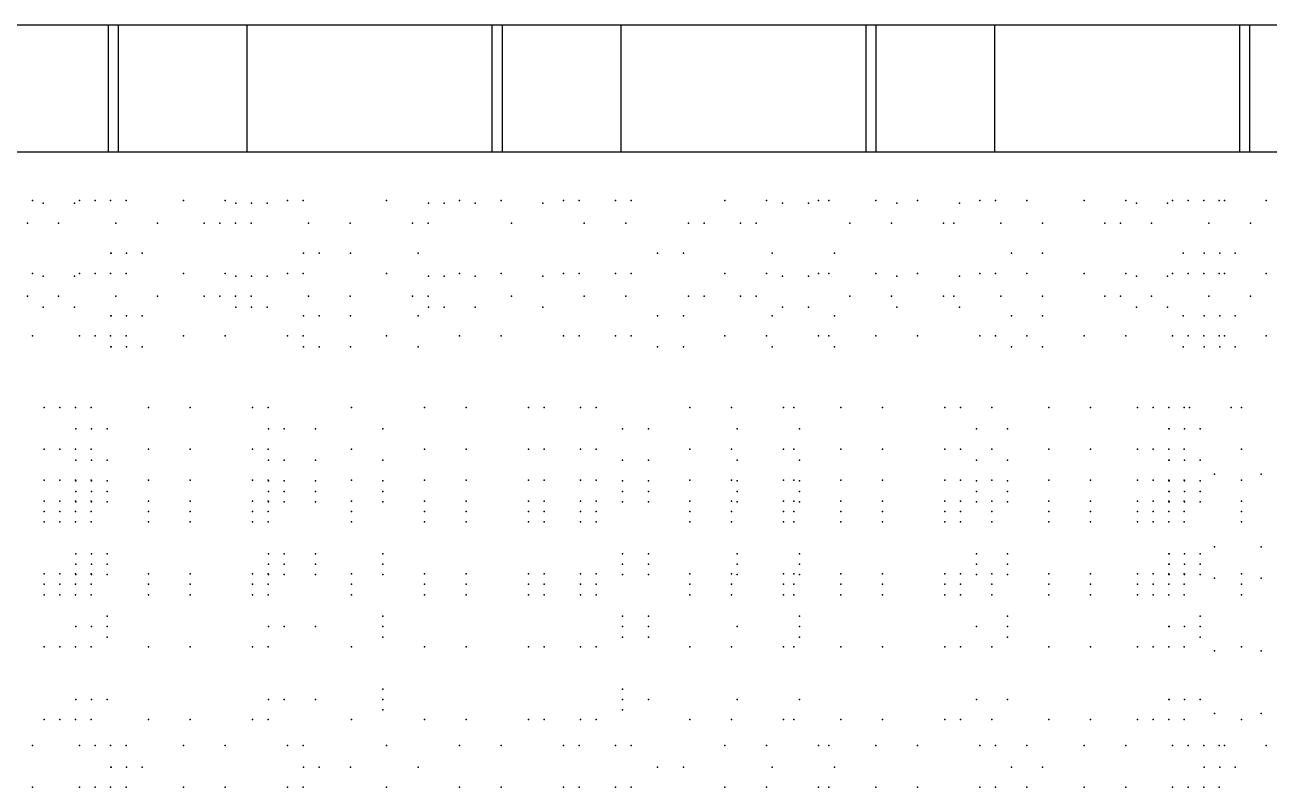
# Model space of a CAD drawing. Header units: metres. Extents: x 25391 to 25818, y 51852 to 52034.
# Drawn here: x 25452.866 to 25453.1271, y 51884.2661 to 51884.4259 of the extents above; entities that cross this region are included whole.
import ezdxf

# ---------------------------------------------------------------- set-up
doc = ezdxf.new("R2010")
doc.units = ezdxf.units.M
doc.header["$MEASUREMENT"] = 0
doc.layers.add('MCH', color=7, linetype='Continuous')

msp = doc.modelspace()

# ---------------------------------------------------------------- linework, layer by layer
at = {"layer": 'MCH'}
for p, q in [((25452.59256, 51884.42593), (25453.24123, 51884.42593)), ((25452.88348, 51884.42593), (25452.88348, 51884.39932)), ((25452.88559, 51884.42593), (25452.88559, 51884.39932)), ((25452.88559, 51884.42593), (25452.88559, 51884.39932)), ((25452.91262, 51884.42593), (25452.91262, 51884.39932)), ((25452.91262, 51884.42593), (25452.91262, 51884.39932)), ((25452.91262, 51884.42593), (25452.91262, 51884.39932)), ((25452.91262, 51884.42593), (25452.91262, 51884.39932)), ((25452.96402, 51884.42593), (25452.96402, 51884.39932)), ((25452.96402, 51884.42593), (25452.96402, 51884.39932)), ((25452.96614, 51884.42593), (25452.96614, 51884.39932)), ((25452.96614, 51884.42593), (25452.96614, 51884.39932)), ((25452.99105, 51884.42593), (25452.99105, 51884.39932)), ((25452.99105, 51884.42593), (25452.99105, 51884.39932)), ((25452.99105, 51884.42593), (25452.99105, 51884.39932)), ((25452.99105, 51884.42593), (25452.99105, 51884.39932)), ((25453.04245, 51884.42593), (25453.04245, 51884.39932)), ((25453.04245, 51884.42593), (25453.04245, 51884.39932)), ((25453.04456, 51884.42593), (25453.04456, 51884.39932)), ((25453.04456, 51884.42593), (25453.04456, 51884.39932)), ((25453.06948, 51884.42593), (25453.06948, 51884.39932)), ((25453.06948, 51884.42593), (25453.06948, 51884.39932)), ((25453.06948, 51884.42593), (25453.06948, 51884.39932)), ((25453.06948, 51884.42593), (25453.06948, 51884.39932)), ((25453.12088, 51884.42593), (25453.12088, 51884.39932)), ((25453.12299, 51884.42593), (25453.12299, 51884.39932)), ((25453.12299, 51884.42593), (25453.12299, 51884.39932)), ((25453.12299, 51884.42593), (25453.12299, 51884.39932)), ((25452.59256, 51884.39932), (25453.23095, 51884.39932)), ((25452.61877, 51884.39932), (25453.24123, 51884.39932))]:
    msp.add_line(p, q, dxfattribs=at)
for p in [(25452.86763, 51884.3891), (25452.86987, 51884.38853), (25452.87642, 51884.38853), (25452.87745, 51884.3891), (25452.88073, 51884.3891), (25452.88074, 51884.3891), (25452.88401, 51884.3891), (25452.88728, 51884.3891), (25452.8993, 51884.3891), (25452.90804, 51884.3891), (25452.91029, 51884.38853), (25452.91029, 51884.38853), (25452.91356, 51884.38853), (25452.91683, 51884.38853), (25452.92114, 51884.3891), (25452.92443, 51884.3891), (25452.9419, 51884.3891), (25452.95071, 51884.38853), (25452.95398, 51884.38853), (25452.95719, 51884.3891), (25452.96053, 51884.38853), (25452.96594, 51884.3891), (25452.97473, 51884.38853), (25452.97903, 51884.3891), (25452.98232, 51884.3891), (25452.98995, 51884.3891), (25452.99324, 51884.3891), (25453.0129, 51884.3891), (25453.02164, 51884.3891), (25453.02497, 51884.38853), (25453.03043, 51884.38853), (25453.03256, 51884.3891), (25453.03474, 51884.3891), (25453.04457, 51884.3891), (25453.04901, 51884.38853), (25453.05332, 51884.3891), (25453.06211, 51884.38853), (25453.06642, 51884.3891), (25453.0697, 51884.3891), (25453.07625, 51884.3891), (25453.08827, 51884.3891), (25453.09701, 51884.3891), (25453.09925, 51884.38853), (25453.1058, 51884.38853), (25453.10683, 51884.3891), (25453.11011, 51884.3891), (25453.11012, 51884.3891), (25453.11339, 51884.3891), (25453.11666, 51884.3891), (25453.11775, 51884.3891), (25453.1265, 51884.3891), (25452.86653, 51884.38432), (25452.87308, 51884.38432), (25452.88509, 51884.38432), (25452.89384, 51884.38432), (25452.90366, 51884.38432), (25452.90693, 51884.38432), (25452.90694, 51884.38432), (25452.91022, 51884.38432), (25452.91349, 51884.38432), (25452.92551, 51884.38432), (25452.93425, 51884.38432), (25452.94735, 51884.38432), (25452.95063, 51884.38432), (25452.96811, 51884.38432), (25452.9834, 51884.38432), (25452.99215, 51884.38432), (25453.00524, 51884.38432), (25453.00853, 51884.38432), (25453.01616, 51884.38432), (25453.01944, 51884.38432), (25453.03911, 51884.38432), (25453.04785, 51884.38432), (25453.05877, 51884.38432), (25453.06095, 51884.38432), (25453.07078, 51884.38432), (25453.07953, 51884.38432), (25453.09262, 51884.38432), (25453.09591, 51884.38432), (25453.10246, 51884.38432), (25453.11447, 51884.38432), (25453.12322, 51884.38432), (25452.88408, 51884.37804), (25452.88409, 51884.37804), (25452.88736, 51884.37804), (25452.89063, 51884.37804), (25452.9245, 51884.37804), (25452.92777, 51884.37804), (25452.93433, 51884.37804), (25452.94852, 51884.37804), (25452.99876, 51884.37804), (25453.00423, 51884.37804), (25453.02281, 51884.37804), (25453.0359, 51884.37804), (25453.07304, 51884.37804), (25453.07959, 51884.37804), (25453.10908, 51884.37804), (25453.11346, 51884.37804), (25453.11347, 51884.37804), (25453.11674, 51884.37804), (25453.12, 51884.37804), (25452.86763, 51884.37383), (25452.86987, 51884.37325), (25452.87642, 51884.37325), (25452.87745, 51884.37383), (25452.88073, 51884.37383), (25452.88074, 51884.37383), (25452.88401, 51884.37383), (25452.88728, 51884.37383), (25452.8993, 51884.37383), (25452.90804, 51884.37383), (25452.91029, 51884.37325), (25452.91029, 51884.37325), (25452.91356, 51884.37325), (25452.91683, 51884.37325), (25452.92114, 51884.37383), (25452.92443, 51884.37383), (25452.9419, 51884.37383), (25452.95071, 51884.37325), (25452.95398, 51884.37325), (25452.95719, 51884.37383), (25452.96053, 51884.37325), (25452.96594, 51884.37383), (25452.97473, 51884.37325), (25452.97903, 51884.37383), (25452.98232, 51884.37383), (25452.98995, 51884.37383), (25452.99324, 51884.37383), (25453.0129, 51884.37383), (25453.02164, 51884.37383), (25453.02497, 51884.37325), (25453.03043, 51884.37325), (25453.03256, 51884.37383), (25453.03474, 51884.37383), (25453.04457, 51884.37383), (25453.04901, 51884.37325), (25453.05332, 51884.37383), (25453.06211, 51884.37325), (25453.06642, 51884.37383), (25453.0697, 51884.37383), (25453.07625, 51884.37383), (25453.08827, 51884.37383), (25453.09701, 51884.37383), (25453.09925, 51884.37325), (25453.1058, 51884.37325), (25453.10683, 51884.37383), (25453.11011, 51884.37383), (25453.11012, 51884.37383), (25453.11339, 51884.37383), (25453.11666, 51884.37383), (25453.11775, 51884.37383), (25453.1265, 51884.37383), (25452.86653, 51884.36904), (25452.87308, 51884.36904), (25452.88509, 51884.36904), (25452.89384, 51884.36904), (25452.90366, 51884.36904), (25452.90693, 51884.36904), (25452.90694, 51884.36904), (25452.91022, 51884.36904), (25452.91349, 51884.36904), (25452.92551, 51884.36904), (25452.93425, 51884.36904), (25452.94735, 51884.36904), (25452.95063, 51884.36904), (25452.96811, 51884.36904), (25452.9834, 51884.36904), (25452.99215, 51884.36904), (25453.00524, 51884.36904), (25453.00853, 51884.36904), (25453.01616, 51884.36904), (25453.01944, 51884.36904), (25453.03911, 51884.36904), (25453.04785, 51884.36904), (25453.05877, 51884.36904), (25453.06095, 51884.36904), (25453.07078, 51884.36904), (25453.07953, 51884.36904), (25453.09262, 51884.36904), (25453.09591, 51884.36904), (25453.10246, 51884.36904), (25453.11447, 51884.36904), (25453.12322, 51884.36904), (25452.86987, 51884.36671), (25452.87642, 51884.36671), (25452.91029, 51884.36671), (25452.91029, 51884.36671), (25452.91356, 51884.36671), (25452.91683, 51884.36671), (25452.95071, 51884.36671), (25452.95398, 51884.36671), (25452.96053, 51884.36671), (25452.97473, 51884.36671), (25453.02497, 51884.36671), (25453.03043, 51884.36671), (25453.04901, 51884.36671), (25453.06211, 51884.36671), (25453.09925, 51884.36671), (25453.1058, 51884.36671), (25452.88408, 51884.36495), (25452.88409, 51884.36495), (25452.88736, 51884.36495), (25452.89063, 51884.36495), (25452.9245, 51884.36495), (25452.92777, 51884.36495), (25452.93433, 51884.36495), (25452.94852, 51884.36495), (25452.99876, 51884.36495), (25453.00423, 51884.36495), (25453.02281, 51884.36495), (25453.0359, 51884.36495), (25453.07304, 51884.36495), (25453.07959, 51884.36495), (25453.10908, 51884.36495), (25453.11346, 51884.36495), (25453.11347, 51884.36495), (25453.11674, 51884.36495), (25453.12, 51884.36495), (25452.86763, 51884.36073), (25452.87745, 51884.36073), (25452.88073, 51884.36073), (25452.88074, 51884.36073), (25452.88401, 51884.36073), (25452.88408, 51884.3584), (25452.88409, 51884.3584), (25452.88728, 51884.36073), (25452.88736, 51884.3584), (25452.89063, 51884.3584), (25452.8993, 51884.36073), (25452.90804, 51884.36073), (25452.92114, 51884.36073), (25452.92443, 51884.36073), (25452.9245, 51884.3584), (25452.92777, 51884.3584), (25452.93433, 51884.3584), (25452.9419, 51884.36073), (25452.94852, 51884.3584), (25452.95719, 51884.36073), (25452.96594, 51884.36073), (25452.97903, 51884.36073), (25452.98232, 51884.36073), (25452.98995, 51884.36073), (25452.99324, 51884.36073), (25452.99876, 51884.3584), (25453.00423, 51884.3584), (25453.0129, 51884.36073), (25453.02164, 51884.36073), (25453.02281, 51884.3584), (25453.03256, 51884.36073), (25453.03474, 51884.36073), (25453.0359, 51884.3584), (25453.04457, 51884.36073), (25453.05332, 51884.36073), (25453.06642, 51884.36073), (25453.0697, 51884.36073), (25453.07304, 51884.3584), (25453.07625, 51884.36073), (25453.07959, 51884.3584), (25453.08827, 51884.36073), (25453.09701, 51884.36073), (25453.10683, 51884.36073), (25453.10908, 51884.3584), (25453.11011, 51884.36073), (25453.11012, 51884.36073), (25453.11339, 51884.36073), (25453.11346, 51884.3584), (25453.11347, 51884.3584), (25453.11666, 51884.36073), (25453.11674, 51884.3584), (25453.11775, 51884.36073), (25453.12, 51884.3584), (25453.1265, 51884.36073), (25452.87009, 51884.34571), (25452.87337, 51884.34571), (25452.87338, 51884.34571), (25452.87666, 51884.34571), (25452.87993, 51884.34571), (25452.89194, 51884.34571), (25452.90069, 51884.34571), (25452.91378, 51884.34571), (25452.91707, 51884.34571), (25452.93454, 51884.34571), (25452.94984, 51884.34571), (25452.95858, 51884.34571), (25452.97168, 51884.34571), (25452.97496, 51884.34571), (25452.98259, 51884.34571), (25452.98588, 51884.34571), (25453.00554, 51884.34571), (25453.01429, 51884.34571), (25453.0252, 51884.34571), (25453.02738, 51884.34571), (25453.03722, 51884.34571), (25453.04596, 51884.34571), (25453.05906, 51884.34571), (25453.06235, 51884.34571), (25453.06889, 51884.34571), (25453.08091, 51884.34571), (25453.08965, 51884.34571), (25453.09947, 51884.34571), (25453.10275, 51884.34571), (25453.10276, 51884.34571), (25453.10604, 51884.34571), (25453.10931, 51884.34571), (25453.1104, 51884.34571), (25453.11914, 51884.34571), (25453.12132, 51884.34571), (25452.87672, 51884.34119), (25452.87673, 51884.34119), (25452.88, 51884.34119), (25452.88327, 51884.34119), (25452.91714, 51884.34119), (25452.92041, 51884.34119), (25452.92697, 51884.34119), (25452.94116, 51884.34119), (25452.9914, 51884.34119), (25452.99687, 51884.34119), (25453.01545, 51884.34119), (25453.02855, 51884.34119), (25453.06569, 51884.34119), (25453.07224, 51884.34119), (25453.1061, 51884.34119), (25453.10611, 51884.34119), (25453.10938, 51884.34119), (25453.11265, 51884.34119), (25452.87009, 51884.33698), (25452.87337, 51884.33698), (25452.87338, 51884.33698), (25452.87666, 51884.33698), (25452.87993, 51884.33698), (25452.89194, 51884.33698), (25452.90069, 51884.33698), (25452.91378, 51884.33698), (25452.91707, 51884.33698), (25452.93454, 51884.33698), (25452.94984, 51884.33698), (25452.95858, 51884.33698), (25452.97168, 51884.33698), (25452.97496, 51884.33698), (25452.98259, 51884.33698), (25452.98588, 51884.33698), (25453.00554, 51884.33698), (25453.01429, 51884.33698), (25453.0252, 51884.33698), (25453.02738, 51884.33698), (25453.03722, 51884.33698), (25453.04596, 51884.33698), (25453.05906, 51884.33698), (25453.06235, 51884.33698), (25453.06889, 51884.33698), (25453.08091, 51884.33698), (25453.08965, 51884.33698), (25453.09947, 51884.33698), (25453.10275, 51884.33698), (25453.10276, 51884.33698), (25453.10604, 51884.33698), (25453.10931, 51884.33698), (25453.12132, 51884.33698), (25452.87672, 51884.33465), (25452.87673, 51884.33465), (25452.88, 51884.33465), (25452.88327, 51884.33465), (25452.91714, 51884.33465), (25452.92041, 51884.33465), (25452.92697, 51884.33465), (25452.94116, 51884.33465), (25452.9914, 51884.33465), (25452.99687, 51884.33465), (25453.01545, 51884.33465), (25453.02855, 51884.33465), (25453.06569, 51884.33465), (25453.07224, 51884.33465), (25453.1061, 51884.33465), (25453.10611, 51884.33465), (25453.10938, 51884.33465), (25453.11265, 51884.33465), (25452.87009, 51884.33044), (25452.87337, 51884.33044), (25452.87338, 51884.33044), (25452.87666, 51884.33044), (25452.87672, 51884.33029), (25452.87673, 51884.33029), (25452.87993, 51884.33044), (25452.88, 51884.33029), (25452.88327, 51884.33029), (25452.89194, 51884.33044), (25452.90069, 51884.33044), (25452.91378, 51884.33044), (25452.91707, 51884.33044), (25452.91714, 51884.33029), (25452.92041, 51884.33029), (25452.92697, 51884.33029), (25452.93454, 51884.33044), (25452.94116, 51884.33029), (25452.94984, 51884.33044), (25452.95858, 51884.33044), (25452.97168, 51884.33044), (25452.97496, 51884.33044), (25452.98259, 51884.33044), (25452.98588, 51884.33044), (25452.9914, 51884.33029), (25452.99687, 51884.33029), (25453.00554, 51884.33044), (25453.01429, 51884.33044), (25453.01545, 51884.33029), (25453.0252, 51884.33044), (25453.02738, 51884.33044), (25453.02855, 51884.33029), (25453.03722, 51884.33044), (25453.04596, 51884.33044), (25453.05906, 51884.33044), (25453.06235, 51884.33044), (25453.06569, 51884.33029), (25453.06889, 51884.33044), (25453.07224, 51884.33029), (25453.08091, 51884.33044), (25453.08965, 51884.33044), (25453.09947, 51884.33044), (25453.10275, 51884.33044), (25453.10276, 51884.33044), (25453.10604, 51884.33044), (25453.1061, 51884.33029), (25453.10611, 51884.33029), (25453.10931, 51884.33044), (25453.10938, 51884.33029), (25453.11265, 51884.33029), (25453.11565, 51884.33174), (25453.12132, 51884.33044), (25453.12547, 51884.33174), (25452.87672, 51884.32811), (25452.87673, 51884.32811), (25452.88, 51884.32811), (25452.88327, 51884.32811), (25452.91714, 51884.32811), (25452.92041, 51884.32811), (25452.92697, 51884.32811), (25452.94116, 51884.32811), (25452.9914, 51884.32811), (25452.99687, 51884.32811), (25453.01545, 51884.32811), (25453.02855, 51884.32811), (25453.06569, 51884.32811), (25453.07224, 51884.32811), (25453.1061, 51884.32811), (25453.10611, 51884.32811), (25453.10938, 51884.32811), (25453.11265, 51884.32811), (25452.87009, 51884.32607), (25452.87337, 51884.32607), (25452.87338, 51884.32607), (25452.87666, 51884.32607), (25452.87672, 51884.32593), (25452.87673, 51884.32593), (25452.87993, 51884.32607), (25452.88, 51884.32593), (25452.88327, 51884.32593), (25452.89194, 51884.32607), (25452.90069, 51884.32607), (25452.91378, 51884.32607), (25452.91707, 51884.32607), (25452.91714, 51884.32593), (25452.92041, 51884.32593), (25452.92697, 51884.32593), (25452.93454, 51884.32607), (25452.94116, 51884.32593), (25452.94984, 51884.32607), (25452.95858, 51884.32607), (25452.97168, 51884.32607), (25452.97496, 51884.32607), (25452.98259, 51884.32607), (25452.98588, 51884.32607), (25452.9914, 51884.32593), (25452.99687, 51884.32593), (25453.00554, 51884.32607), (25453.01429, 51884.32607), (25453.01545, 51884.32593), (25453.0252, 51884.32607), (25453.02738, 51884.32607), (25453.02855, 51884.32593), (25453.03722, 51884.32607), (25453.04596, 51884.32607), (25453.05906, 51884.32607), (25453.06235, 51884.32607), (25453.06569, 51884.32593), (25453.06889, 51884.32607), (25453.07224, 51884.32593), (25453.08091, 51884.32607), (25453.08965, 51884.32607), (25453.09947, 51884.32607), (25453.10275, 51884.32607), (25453.10276, 51884.32607), (25453.10604, 51884.32607), (25453.1061, 51884.32593), (25453.10611, 51884.32593), (25453.10931, 51884.32607), (25453.10938, 51884.32593), (25453.11265, 51884.32593), (25453.12132, 51884.32607), (25452.87009, 51884.32389), (25452.87337, 51884.32389), (25452.87338, 51884.32389), (25452.87666, 51884.32389), (25452.87993, 51884.32389), (25452.89194, 51884.32389), (25452.90069, 51884.32389), (25452.91378, 51884.32389), (25452.91707, 51884.32389), (25452.93454, 51884.32389), (25452.94984, 51884.32389), (25452.95858, 51884.32389), (25452.97168, 51884.32389), (25452.97496, 51884.32389), (25452.98259, 51884.32389), (25452.98588, 51884.32389), (25453.00554, 51884.32389), (25453.01429, 51884.32389), (25453.0252, 51884.32389), (25453.02738, 51884.32389), (25453.03722, 51884.32389), (25453.04596, 51884.32389), (25453.05906, 51884.32389), (25453.06235, 51884.32389), (25453.06889, 51884.32389), (25453.08091, 51884.32389), (25453.08965, 51884.32389), (25453.09947, 51884.32389), (25453.10275, 51884.32389), (25453.10276, 51884.32389), (25453.10604, 51884.32389), (25453.10931, 51884.32389), (25453.12132, 51884.32389), (25452.87009, 51884.32171), (25452.87337, 51884.32171), (25452.87338, 51884.32171), (25452.87666, 51884.32171), (25452.87993, 51884.32171), (25452.89194, 51884.32171), (25452.90069, 51884.32171), (25452.91378, 51884.32171), (25452.91707, 51884.32171), (25452.93454, 51884.32171), (25452.94984, 51884.32171), (25452.95858, 51884.32171), (25452.97168, 51884.32171), (25452.97496, 51884.32171), (25452.98259, 51884.32171), (25452.98588, 51884.32171), (25453.00554, 51884.32171), (25453.01429, 51884.32171), (25453.0252, 51884.32171), (25453.02738, 51884.32171), (25453.03722, 51884.32171), (25453.04596, 51884.32171), (25453.05906, 51884.32171), (25453.06235, 51884.32171), (25453.06889, 51884.32171), (25453.08091, 51884.32171), (25453.08965, 51884.32171), (25453.09947, 51884.32171), (25453.10275, 51884.32171), (25453.10276, 51884.32171), (25453.10604, 51884.32171), (25453.10931, 51884.32171), (25453.12132, 51884.32171), (25452.87672, 51884.31501), (25452.87673, 51884.31501), (25452.88, 51884.31501), (25452.88327, 51884.31501), (25452.91714, 51884.31501), (25452.92041, 51884.31501), (25452.92697, 51884.31501), (25452.94116, 51884.31501), (25452.9914, 51884.31501), (25452.99687, 51884.31501), (25453.01545, 51884.31501), (25453.02855, 51884.31501), (25453.06569, 51884.31501), (25453.07224, 51884.31501), (25453.1061, 51884.31501), (25453.10611, 51884.31501), (25453.10938, 51884.31501), (25453.11265, 51884.31501), (25453.11565, 51884.31647), (25453.12547, 51884.31647), (25452.87672, 51884.31283), (25452.87673, 51884.31283), (25452.88, 51884.31283), (25452.88327, 51884.31283), (25452.91714, 51884.31283), (25452.92041, 51884.31283), (25452.92697, 51884.31283), (25452.94116, 51884.31283), (25452.9914, 51884.31283), (25452.99687, 51884.31283), (25453.01545, 51884.31283), (25453.02855, 51884.31283), (25453.06569, 51884.31283), (25453.07224, 51884.31283), (25453.1061, 51884.31283), (25453.10611, 51884.31283), (25453.10938, 51884.31283), (25453.11265, 51884.31283), (25452.87009, 51884.3108), (25452.87337, 51884.3108), (25452.87338, 51884.3108), (25452.87666, 51884.3108), (25452.87672, 51884.31065), (25452.87673, 51884.31065), (25452.87993, 51884.3108), (25452.88, 51884.31065), (25452.88327, 51884.31065), (25452.89194, 51884.3108), (25452.90069, 51884.3108), (25452.91378, 51884.3108), (25452.91707, 51884.3108), (25452.91714, 51884.31065), (25452.92041, 51884.31065), (25452.92697, 51884.31065), (25452.93454, 51884.3108), (25452.94116, 51884.31065), (25452.94984, 51884.3108), (25452.95858, 51884.3108), (25452.97168, 51884.3108), (25452.97496, 51884.3108), (25452.98259, 51884.3108), (25452.98588, 51884.3108), (25452.9914, 51884.31065), (25452.99687, 51884.31065), (25453.00554, 51884.3108), (25453.01429, 51884.3108), (25453.01545, 51884.31065), (25453.0252, 51884.3108), (25453.02738, 51884.3108), (25453.02855, 51884.31065), (25453.03722, 51884.3108), (25453.04596, 51884.3108), (25453.05906, 51884.3108), (25453.06235, 51884.3108), (25453.06569, 51884.31065), (25453.06889, 51884.3108), (25453.07224, 51884.31065), (25453.08091, 51884.3108), (25453.08965, 51884.3108), (25453.09947, 51884.3108), (25453.10275, 51884.3108), (25453.10276, 51884.3108), (25453.10604, 51884.3108), (25453.1061, 51884.31065), (25453.10611, 51884.31065), (25453.10931, 51884.3108), (25453.10938, 51884.31065), (25453.11265, 51884.31065), (25453.11565, 51884.30992), (25453.12132, 51884.3108), (25453.12547, 51884.30992), (25452.87009, 51884.30862), (25452.87009, 51884.30644), (25452.87337, 51884.30862), (25452.87337, 51884.30644), (25452.87338, 51884.30862), (25452.87338, 51884.30644), (25452.87666, 51884.30862), (25452.87666, 51884.30644), (25452.87993, 51884.30862), (25452.87993, 51884.30644), (25452.89194, 51884.30862), (25452.89194, 51884.30644), (25452.90069, 51884.30862), (25452.90069, 51884.30644), (25452.91378, 51884.30862), (25452.91378, 51884.30644), (25452.91707, 51884.30862), (25452.91707, 51884.30644), (25452.93454, 51884.30862), (25452.93454, 51884.30644), (25452.94984, 51884.30862), (25452.94984, 51884.30644), (25452.95858, 51884.30862), (25452.95858, 51884.30644), (25452.97168, 51884.30862), (25452.97168, 51884.30644), (25452.97496, 51884.30862), (25452.97496, 51884.30644), (25452.98259, 51884.30862), (25452.98259, 51884.30644), (25452.98588, 51884.30862), (25452.98588, 51884.30644), (25453.00554, 51884.30862), (25453.00554, 51884.30644), (25453.01429, 51884.30862), (25453.01429, 51884.30644), (25453.0252, 51884.30862), (25453.0252, 51884.30644), (25453.02738, 51884.30862), (25453.02738, 51884.30644), (25453.03722, 51884.30862), (25453.03722, 51884.30644), (25453.04596, 51884.30862), (25453.04596, 51884.30644), (25453.05906, 51884.30862), (25453.05906, 51884.30644), (25453.06235, 51884.30862), (25453.06235, 51884.30644), (25453.06889, 51884.30862), (25453.06889, 51884.30644), (25453.08091, 51884.30862), (25453.08091, 51884.30644), (25453.08965, 51884.30862), (25453.08965, 51884.30644), (25453.09947, 51884.30862), (25453.09947, 51884.30644), (25453.10275, 51884.30862), (25453.10275, 51884.30644), (25453.10276, 51884.30862), (25453.10276, 51884.30644), (25453.10604, 51884.30862), (25453.10604, 51884.30644), (25453.10931, 51884.30862), (25453.10931, 51884.30644), (25453.12132, 51884.30862), (25453.12132, 51884.30644), (25452.88327, 51884.30192), (25452.94116, 51884.30192), (25452.9914, 51884.30192), (25452.99687, 51884.30192), (25453.02855, 51884.30192), (25453.07224, 51884.30192), (25453.11265, 51884.30192), (25452.87672, 51884.29974), (25452.87673, 51884.29974), (25452.88, 51884.29974), (25452.88327, 51884.29974), (25452.91714, 51884.29974), (25452.92041, 51884.29974), (25452.92697, 51884.29974), (25452.94116, 51884.29974), (25452.9914, 51884.29974), (25452.99687, 51884.29974), (25453.01545, 51884.29974), (25453.02855, 51884.29974), (25453.06569, 51884.29974), (25453.07224, 51884.29974), (25453.1061, 51884.29974), (25453.10611, 51884.29974), (25453.10938, 51884.29974), (25453.11265, 51884.29974), (25452.88327, 51884.29756), (25452.94116, 51884.29756), (25452.9914, 51884.29756), (25452.99687, 51884.29756), (25453.02855, 51884.29756), (25453.07224, 51884.29756), (25453.11265, 51884.29756), (25452.87009, 51884.29553), (25452.87337, 51884.29553), (25452.87338, 51884.29553), (25452.87666, 51884.29553), (25452.87993, 51884.29553), (25452.89194, 51884.29553), (25452.90069, 51884.29553), (25452.91378, 51884.29553), (25452.91707, 51884.29553), (25452.93454, 51884.29553), (25452.94984, 51884.29553), (25452.95858, 51884.29553), (25452.97168, 51884.29553), (25452.97496, 51884.29553), (25452.98259, 51884.29553), (25452.98588, 51884.29553), (25453.00554, 51884.29553), (25453.01429, 51884.29553), (25453.0252, 51884.29553), (25453.02738, 51884.29553), (25453.03722, 51884.29553), (25453.04596, 51884.29553), (25453.05906, 51884.29553), (25453.06235, 51884.29553), (25453.06889, 51884.29553), (25453.08091, 51884.29553), (25453.08965, 51884.29553), (25453.09947, 51884.29553), (25453.10275, 51884.29553), (25453.10276, 51884.29553), (25453.10604, 51884.29553), (25453.10931, 51884.29553), (25453.11565, 51884.29465), (25453.12132, 51884.29553), (25453.12547, 51884.29465), (25452.94116, 51884.28664), (25452.9914, 51884.28664), (25452.87672, 51884.28446), (25452.87673, 51884.28446), (25452.88, 51884.28446), (25452.88327, 51884.28446), (25452.91714, 51884.28446), (25452.92041, 51884.28446), (25452.92697, 51884.28446), (25452.94116, 51884.28446), (25452.9914, 51884.28446), (25452.99687, 51884.28446), (25453.01545, 51884.28446), (25453.02855, 51884.28446), (25453.06569, 51884.28446), (25453.07224, 51884.28446), (25453.1061, 51884.28446), (25453.10611, 51884.28446), (25453.10938, 51884.28446), (25453.11265, 51884.28446), (25452.87009, 51884.28025), (25452.87337, 51884.28025), (25452.87338, 51884.28025), (25452.87666, 51884.28025), (25452.87993, 51884.28025), (25452.89194, 51884.28025), (25452.90069, 51884.28025), (25452.91378, 51884.28025), (25452.91707, 51884.28025), (25452.93454, 51884.28025), (25452.94116, 51884.28228), (25452.94984, 51884.28025), (25452.95858, 51884.28025), (25452.97168, 51884.28025), (25452.97496, 51884.28025), (25452.98259, 51884.28025), (25452.98588, 51884.28025), (25452.9914, 51884.28228), (25453.00554, 51884.28025), (25453.01429, 51884.28025), (25453.0252, 51884.28025), (25453.02738, 51884.28025), (25453.03722, 51884.28025), (25453.04596, 51884.28025), (25453.05906, 51884.28025), (25453.06235, 51884.28025), (25453.06889, 51884.28025), (25453.08091, 51884.28025), (25453.08965, 51884.28025), (25453.09947, 51884.28025), (25453.10275, 51884.28025), (25453.10276, 51884.28025), (25453.10604, 51884.28025), (25453.10931, 51884.28025), (25453.11565, 51884.28155), (25453.12132, 51884.28025), (25453.12547, 51884.28155), (25452.86763, 51884.27482), (25452.87745, 51884.27482), (25452.88073, 51884.27482), (25452.88074, 51884.27482), (25452.88401, 51884.27482), (25452.88728, 51884.27482), (25452.8993, 51884.27482), (25452.90804, 51884.27482), (25452.92114, 51884.27482), (25452.92443, 51884.27482), (25452.9419, 51884.27482), (25452.95719, 51884.27482), (25452.96594, 51884.27482), (25452.97903, 51884.27482), (25452.98232, 51884.27482), (25452.98995, 51884.27482), (25452.99324, 51884.27482), (25453.0129, 51884.27482), (25453.02164, 51884.27482), (25453.03256, 51884.27482), (25453.03474, 51884.27482), (25453.04457, 51884.27482), (25453.05332, 51884.27482), (25453.06642, 51884.27482), (25453.0697, 51884.27482), (25453.07625, 51884.27482), (25453.08827, 51884.27482), (25453.09701, 51884.27482), (25453.10683, 51884.27482), (25453.11011, 51884.27482), (25453.11012, 51884.27482), (25453.11339, 51884.27482), (25453.11666, 51884.27482), (25453.11775, 51884.27482), (25453.1265, 51884.27482), (25452.88408, 51884.2703), (25452.88409, 51884.2703), (25452.88736, 51884.2703), (25452.89063, 51884.2703), (25452.9245, 51884.2703), (25452.92777, 51884.2703), (25452.93433, 51884.2703), (25452.94852, 51884.2703), (25452.99876, 51884.2703), (25453.00423, 51884.2703), (25453.02281, 51884.2703), (25453.0359, 51884.2703), (25453.07304, 51884.2703), (25453.07959, 51884.2703), (25453.11346, 51884.2703), (25453.11347, 51884.2703), (25453.11674, 51884.2703), (25453.12, 51884.2703), (25452.86763, 51884.26609), (25452.87745, 51884.26609), (25452.88073, 51884.26609), (25452.88074, 51884.26609), (25452.88401, 51884.26609), (25452.88728, 51884.26609), (25452.8993, 51884.26609), (25452.90804, 51884.26609), (25452.92114, 51884.26609), (25452.92443, 51884.26609), (25452.9419, 51884.26609), (25452.95719, 51884.26609), (25452.96594, 51884.26609), (25452.97903, 51884.26609), (25452.98232, 51884.26609), (25452.98995, 51884.26609), (25452.99324, 51884.26609), (25453.0129, 51884.26609), (25453.02164, 51884.26609), (25453.03256, 51884.26609), (25453.03474, 51884.26609), (25453.04457, 51884.26609), (25453.05332, 51884.26609), (25453.06642, 51884.26609), (25453.0697, 51884.26609), (25453.07625, 51884.26609), (25453.08827, 51884.26609), (25453.09701, 51884.26609), (25453.10683, 51884.26609), (25453.11011, 51884.26609), (25453.11012, 51884.26609), (25453.11339, 51884.26609), (25453.11666, 51884.26609)]:
    msp.add_point(p, dxfattribs=at)

doc.saveas('drawing.dxf')
